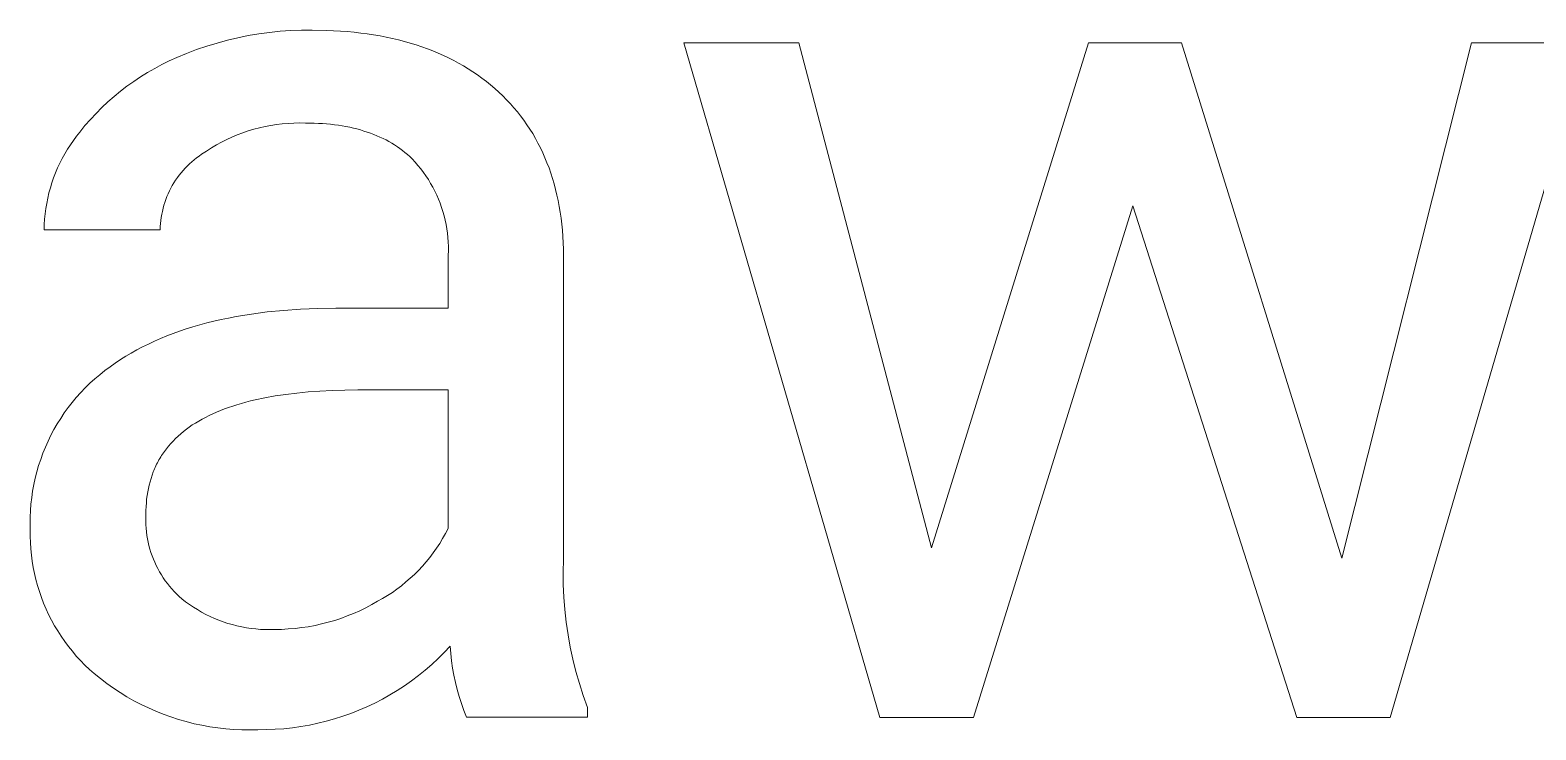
# Model space of a CAD drawing. Header units: millimetres. Extents: x -2163 to 4354, y -841 to 3711.
# Drawn here: x 2844.1 to 2946.4, y -223 to -175.5 of the extents above; entities that cross this region are included whole.
import ezdxf

# ---------------------------------------------------------------- set-up
doc = ezdxf.new("R2010")
doc.units = ezdxf.units.MM
doc.header["$MEASUREMENT"] = 0
doc.layers.add('Domyślny', color=7, linetype='Continuous', true_color=0x000000)

msp = doc.modelspace()

# ---------------------------------------------------------------- linework, layer by layer
at = {"layer": 'Domyślny', "color": 18, "lineweight": 15, "true_color": 0x000000}
for p, q in [((2857.49, -176.16), (2858.2, -175.99)), ((2858.2, -175.99), (2858.91, -175.84)), ((2858.91, -175.84), (2859.63, -175.72)), ((2859.63, -175.72), (2860.35, -175.63)), ((2860.35, -175.63), (2861.07, -175.55)), ((2861.07, -175.55), (2861.8, -175.5)), ((2861.8, -175.5), (2862.53, -175.48)), ((2862.53, -175.48), (2863.25, -175.47)), ((2863.25, -175.47), (2864.23, -175.49)), ((2864.23, -175.49), (2865.18, -175.54)), ((2865.18, -175.54), (2865.64, -175.57)), ((2865.64, -175.57), (2866.1, -175.61)), ((2866.1, -175.61), (2866.55, -175.67)), ((2866.55, -175.67), (2867, -175.72)), ((2867, -175.72), (2867.43, -175.79)), ((2867.43, -175.79), (2867.87, -175.87)), ((2867.87, -175.87), (2868.29, -175.95)), ((2868.29, -175.95), (2868.71, -176.04)), ((2854.72, -177.06), (2855.4, -176.8)), ((2855.4, -176.8), (2856.09, -176.56)), ((2856.09, -176.56), (2856.79, -176.35)), ((2856.79, -176.35), (2857.49, -176.16)), ((2868.71, -176.04), (2869.12, -176.14)), ((2869.12, -176.14), (2869.52, -176.24)), ((2869.52, -176.24), (2869.92, -176.35)), ((2869.92, -176.35), (2870.31, -176.47)), ((2870.31, -176.47), (2870.7, -176.6)), ((2870.7, -176.6), (2871.08, -176.74)), ((2871.08, -176.74), (2871.45, -176.88)), ((2871.45, -176.88), (2871.81, -177.03)), ((2871.81, -177.03), (2872.17, -177.19)), ((2901.83, -222.18), (2888.51, -176.33)), ((2888.51, -176.33), (2896.32, -176.33)), ((2896.32, -176.33), (2905.35, -210.66)), ((2905.35, -210.66), (2916.02, -176.33)), ((2916.02, -176.33), (2922.34, -176.33)), ((2922.34, -176.33), (2933.23, -211.37)), ((2933.23, -211.37), (2942.04, -176.33)), ((2949.9, -176.33), (2936.53, -222.18)), ((2942.04, -176.33), (2949.9, -176.33)), ((2852.55, -178.08), (2853.04, -177.82)), ((2853.04, -177.82), (2853.54, -177.57)), ((2853.54, -177.57), (2854.05, -177.34)), ((2854.05, -177.34), (2854.72, -177.06)), ((2872.17, -177.19), (2872.52, -177.36)), ((2872.52, -177.36), (2872.87, -177.53)), ((2872.87, -177.53), (2873.2, -177.72)), ((2873.2, -177.72), (2873.54, -177.91)), ((2873.54, -177.91), (2873.86, -178.1)), ((2850.66, -179.29), (2851.12, -178.96)), ((2851.12, -178.96), (2851.59, -178.65)), ((2851.59, -178.65), (2852.06, -178.36)), ((2852.06, -178.36), (2852.55, -178.08)), ((2873.86, -178.1), (2874.18, -178.31)), ((2874.18, -178.31), (2874.49, -178.52)), ((2874.49, -178.52), (2874.79, -178.74)), ((2874.79, -178.74), (2875.09, -178.97)), ((2875.09, -178.97), (2875.38, -179.2)), ((2849.37, -180.35), (2849.79, -179.99)), ((2849.79, -179.99), (2850.22, -179.63)), ((2850.22, -179.63), (2850.66, -179.29)), ((2875.38, -179.2), (2875.67, -179.44)), ((2875.67, -179.44), (2875.94, -179.69)), ((2875.94, -179.69), (2876.21, -179.95)), ((2876.21, -179.95), (2876.47, -180.21)), ((2848.18, -181.54), (2848.56, -181.13)), ((2848.56, -181.13), (2848.96, -180.74)), ((2848.96, -180.74), (2849.37, -180.35)), ((2876.47, -180.21), (2876.72, -180.48)), ((2876.72, -180.48), (2876.96, -180.75)), ((2876.96, -180.75), (2877.2, -181.03)), ((2877.2, -181.03), (2877.42, -181.31)), ((2847.46, -182.4), (2847.81, -181.96)), ((2847.81, -181.96), (2848.18, -181.54)), ((2859.67, -182.11), (2859.28, -182.21)), ((2860.05, -182.02), (2859.67, -182.11)), ((2860.44, -181.95), (2860.05, -182.02)), ((2860.83, -181.89), (2860.44, -181.95)), ((2861.22, -181.84), (2860.83, -181.89)), ((2861.61, -181.81), (2861.22, -181.84)), ((2862.01, -181.79), (2861.61, -181.81)), ((2862.4, -181.78), (2862.01, -181.79)), ((2862.8, -181.79), (2862.4, -181.78)), ((2863.38, -181.8), (2862.8, -181.79)), ((2863.67, -181.81), (2863.38, -181.8)), ((2863.95, -181.83), (2863.67, -181.81)), ((2864.23, -181.85), (2863.95, -181.83)), ((2864.5, -181.87), (2864.23, -181.85)), ((2864.77, -181.91), (2864.5, -181.87)), ((2865.03, -181.94), (2864.77, -181.91)), ((2865.29, -181.98), (2865.03, -181.94)), ((2865.55, -182.03), (2865.29, -181.98)), ((2865.8, -182.08), (2865.55, -182.03)), ((2866.05, -182.13), (2865.8, -182.08)), ((2866.29, -182.19), (2866.05, -182.13)), ((2877.42, -181.31), (2877.64, -181.6)), ((2877.64, -181.6), (2877.85, -181.9)), ((2877.85, -181.9), (2878.05, -182.2)), ((2846.82, -183.27), (2847.02, -182.97)), ((2847.02, -182.97), (2847.23, -182.68)), ((2847.23, -182.68), (2847.46, -182.4)), ((2857.09, -183.08), (2856.74, -183.27)), ((2857.44, -182.91), (2857.09, -183.08)), ((2857.8, -182.74), (2857.44, -182.91)), ((2858.16, -182.59), (2857.8, -182.74)), ((2858.53, -182.45), (2858.16, -182.59)), ((2858.91, -182.32), (2858.53, -182.45)), ((2859.28, -182.21), (2858.91, -182.32)), ((2866.53, -182.26), (2866.29, -182.19)), ((2866.76, -182.33), (2866.53, -182.26)), ((2866.99, -182.4), (2866.76, -182.33)), ((2867.22, -182.48), (2866.99, -182.4)), ((2867.44, -182.56), (2867.22, -182.48)), ((2867.65, -182.65), (2867.44, -182.56)), ((2867.86, -182.74), (2867.65, -182.65)), ((2868.07, -182.84), (2867.86, -182.74)), ((2868.27, -182.94), (2868.07, -182.84)), ((2868.47, -183.05), (2868.27, -182.94)), ((2868.66, -183.16), (2868.47, -183.05)), ((2868.85, -183.28), (2868.66, -183.16)), ((2878.05, -182.2), (2878.24, -182.51)), ((2878.24, -182.51), (2878.42, -182.83)), ((2878.42, -182.83), (2878.6, -183.15)), ((2878.6, -183.15), (2878.76, -183.47)), ((2846.1, -184.52), (2846.27, -184.2)), ((2846.27, -184.2), (2846.44, -183.88)), ((2846.44, -183.88), (2846.62, -183.57)), ((2846.62, -183.57), (2846.82, -183.27)), ((2855.4, -184.16), (2855.24, -184.28)), ((2855.57, -184.03), (2855.4, -184.16)), ((2855.74, -183.91), (2855.57, -184.03)), ((2856.07, -183.69), (2855.74, -183.91)), ((2856.4, -183.48), (2856.07, -183.69)), ((2856.74, -183.27), (2856.4, -183.48)), ((2869.04, -183.4), (2868.85, -183.28)), ((2869.21, -183.52), (2869.04, -183.4)), ((2869.39, -183.65), (2869.21, -183.52)), ((2869.56, -183.79), (2869.39, -183.65)), ((2869.73, -183.93), (2869.56, -183.79)), ((2869.89, -184.07), (2869.73, -183.93)), ((2870.05, -184.22), (2869.89, -184.07)), ((2870.25, -184.44), (2870.05, -184.22)), ((2878.76, -183.47), (2878.92, -183.81)), ((2878.92, -183.81), (2879.07, -184.15)), ((2879.07, -184.15), (2879.21, -184.49)), ((2845.68, -185.51), (2845.81, -185.18)), ((2845.81, -185.18), (2845.95, -184.84)), ((2845.95, -184.84), (2846.1, -184.52)), ((2854.34, -185.17), (2854.21, -185.33)), ((2854.48, -185.01), (2854.34, -185.17)), ((2854.62, -184.85), (2854.48, -185.01)), ((2854.77, -184.7), (2854.62, -184.85)), ((2854.92, -184.56), (2854.77, -184.7)), ((2855.07, -184.42), (2854.92, -184.56)), ((2855.24, -184.28), (2855.07, -184.42)), ((2870.44, -184.67), (2870.25, -184.44)), ((2870.63, -184.9), (2870.44, -184.67)), ((2870.81, -185.14), (2870.63, -184.9)), ((2870.98, -185.38), (2870.81, -185.14)), ((2879.21, -184.49), (2879.35, -184.84)), ((2879.35, -184.84), (2879.47, -185.2)), ((2879.47, -185.2), (2879.59, -185.56)), ((2845.36, -186.54), (2845.46, -186.2)), ((2845.46, -186.2), (2845.56, -185.85)), ((2845.56, -185.85), (2845.68, -185.51)), ((2853.64, -186.21), (2853.55, -186.4)), ((2853.74, -186.03), (2853.64, -186.21)), ((2853.85, -185.85), (2853.74, -186.03)), ((2853.97, -185.67), (2853.85, -185.85)), ((2854.09, -185.5), (2853.97, -185.67)), ((2854.21, -185.33), (2854.09, -185.5)), ((2871.15, -185.63), (2870.98, -185.38)), ((2871.3, -185.89), (2871.15, -185.63)), ((2871.45, -186.15), (2871.3, -185.89)), ((2871.59, -186.42), (2871.45, -186.15)), ((2879.59, -185.56), (2879.69, -185.93)), ((2879.69, -185.93), (2879.79, -186.3)), ((2845.15, -187.6), (2845.21, -187.25)), ((2845.21, -187.25), (2845.28, -186.89)), ((2845.28, -186.89), (2845.36, -186.54)), ((2853.23, -187.18), (2853.17, -187.38)), ((2853.3, -186.98), (2853.23, -187.18)), ((2853.38, -186.79), (2853.3, -186.98)), ((2853.46, -186.59), (2853.38, -186.79)), ((2853.55, -186.4), (2853.46, -186.59)), ((2871.72, -186.69), (2871.59, -186.42)), ((2871.83, -186.96), (2871.72, -186.69)), ((2871.94, -187.24), (2871.83, -186.96)), ((2872.04, -187.53), (2871.94, -187.24)), ((2879.79, -186.3), (2879.89, -186.68)), ((2879.89, -186.68), (2879.97, -187.06)), ((2879.97, -187.06), (2880.04, -187.46)), ((2845.06, -188.32), (2845.1, -187.96)), ((2845.1, -187.96), (2845.15, -187.6)), ((2852.99, -188.2), (2852.96, -188.41)), ((2853.03, -187.99), (2852.99, -188.2)), ((2853.07, -187.79), (2853.03, -187.99)), ((2853.12, -187.58), (2853.07, -187.79)), ((2853.17, -187.38), (2853.12, -187.58)), ((2872.14, -187.81), (2872.04, -187.53)), ((2872.22, -188.1), (2872.14, -187.81)), ((2872.29, -188.39), (2872.22, -188.1)), ((2880.04, -187.46), (2880.11, -187.85)), ((2880.11, -187.85), (2880.17, -188.26)), ((2880.17, -188.26), (2880.22, -188.66)), ((2919.04, -187.42), (2908.19, -222.18)), ((2930.17, -222.18), (2919.04, -187.42)), ((2845.03, -189.04), (2845.04, -188.68)), ((2852.92, -189.04), (2845.03, -189.04)), ((2845.04, -188.68), (2845.06, -188.32)), ((2852.93, -188.83), (2852.92, -189.04)), ((2852.94, -188.62), (2852.93, -188.83)), ((2852.96, -188.41), (2852.94, -188.62)), ((2872.35, -188.68), (2872.29, -188.39)), ((2872.4, -188.98), (2872.35, -188.68)), ((2872.44, -189.28), (2872.4, -188.98)), ((2872.47, -189.57), (2872.44, -189.28)), ((2880.22, -188.66), (2880.26, -189.08)), ((2880.26, -189.08), (2880.29, -189.5)), ((2872.49, -189.87), (2872.47, -189.57)), ((2872.51, -190.17), (2872.49, -189.87)), ((2872.51, -190.47), (2872.51, -190.17)), ((2880.29, -189.5), (2880.31, -189.93)), ((2880.31, -189.93), (2880.33, -190.36)), ((2880.33, -190.36), (2880.33, -211.45)), ((2872.5, -190.77), (2872.51, -190.47)), ((2872.5, -194.37), (2872.5, -190.77)), ((2861.31, -194.52), (2862.46, -194.44)), ((2862.46, -194.44), (2863.64, -194.39)), ((2863.64, -194.39), (2864.86, -194.37)), ((2864.86, -194.37), (2872.5, -194.37)), ((2855.61, -195.5), (2856.09, -195.37)), ((2856.09, -195.37), (2856.57, -195.25)), ((2856.57, -195.25), (2857.07, -195.14)), ((2857.07, -195.14), (2857.57, -195.04)), ((2857.57, -195.04), (2858.08, -194.94)), ((2858.08, -194.94), (2859.12, -194.77)), ((2859.12, -194.77), (2860.2, -194.63)), ((2860.2, -194.63), (2861.31, -194.52)), ((2852.53, -196.62), (2852.94, -196.43)), ((2852.94, -196.43), (2853.37, -196.26)), ((2853.37, -196.26), (2853.8, -196.09)), ((2853.8, -196.09), (2854.24, -195.93)), ((2854.24, -195.93), (2854.69, -195.78)), ((2854.69, -195.78), (2855.15, -195.64)), ((2855.15, -195.64), (2855.61, -195.5)), ((2850.58, -197.64), (2850.95, -197.42)), ((2850.95, -197.42), (2851.33, -197.21)), ((2851.33, -197.21), (2851.72, -197)), ((2851.72, -197), (2852.12, -196.81)), ((2852.12, -196.81), (2852.53, -196.62)), ((2849.16, -198.61), (2849.52, -198.35)), ((2849.52, -198.35), (2849.86, -198.1)), ((2849.86, -198.1), (2850.22, -197.87)), ((2850.22, -197.87), (2850.58, -197.64)), ((2847.83, -199.78), (2848.14, -199.47)), ((2848.14, -199.47), (2848.47, -199.17)), ((2848.47, -199.17), (2848.81, -198.89)), ((2848.81, -198.89), (2849.16, -198.61)), ((2846.94, -200.78), (2847.22, -200.44)), ((2847.22, -200.44), (2847.52, -200.1)), ((2847.52, -200.1), (2847.83, -199.78)), ((2860.04, -200.46), (2859.38, -200.6)), ((2860.73, -200.33), (2860.04, -200.46)), ((2861.45, -200.23), (2860.73, -200.33)), ((2862.2, -200.14), (2861.45, -200.23)), ((2862.97, -200.06), (2862.2, -200.14)), ((2863.77, -200), (2862.97, -200.06)), ((2864.61, -199.96), (2863.77, -200)), ((2865.47, -199.94), (2864.61, -199.96)), ((2866.36, -199.93), (2865.47, -199.94)), ((2872.5, -199.93), (2866.36, -199.93)), ((2872.5, -209.35), (2872.5, -199.93)), ((2846.16, -201.86), (2846.4, -201.49)), ((2846.4, -201.49), (2846.67, -201.13)), ((2846.67, -201.13), (2846.94, -200.78)), ((2856.49, -201.55), (2856.24, -201.66)), ((2856.75, -201.43), (2856.49, -201.55)), ((2857.01, -201.32), (2856.75, -201.43)), ((2857.29, -201.22), (2857.01, -201.32)), ((2857.56, -201.12), (2857.29, -201.22)), ((2857.85, -201.02), (2857.56, -201.12)), ((2858.14, -200.93), (2857.85, -201.02)), ((2858.44, -200.84), (2858.14, -200.93)), ((2858.74, -200.75), (2858.44, -200.84)), ((2859.06, -200.67), (2858.74, -200.75)), ((2859.38, -200.6), (2859.06, -200.67)), ((2845.49, -203.01), (2845.7, -202.62)), ((2845.7, -202.62), (2845.92, -202.23)), ((2845.92, -202.23), (2846.16, -201.86)), ((2854.7, -202.6), (2854.5, -202.75)), ((2854.9, -202.46), (2854.7, -202.6)), ((2855.1, -202.31), (2854.9, -202.46)), ((2855.32, -202.18), (2855.1, -202.31)), ((2855.54, -202.04), (2855.32, -202.18)), ((2855.77, -201.91), (2855.54, -202.04)), ((2856, -201.79), (2855.77, -201.91)), ((2856.24, -201.66), (2856, -201.79)), ((2845.12, -203.82), (2845.3, -203.41)), ((2845.3, -203.41), (2845.49, -203.01)), ((2853.64, -203.57), (2853.49, -203.74)), ((2853.8, -203.4), (2853.64, -203.57)), ((2853.97, -203.23), (2853.8, -203.4)), ((2854.14, -203.07), (2853.97, -203.23)), ((2854.32, -202.91), (2854.14, -203.07)), ((2854.5, -202.75), (2854.32, -202.91)), ((2844.66, -205.07), (2844.8, -204.65)), ((2844.8, -204.65), (2844.95, -204.23)), ((2844.95, -204.23), (2845.12, -203.82)), ((2852.84, -204.68), (2852.79, -204.78)), ((2852.9, -204.58), (2852.84, -204.68)), ((2852.96, -204.48), (2852.9, -204.58)), ((2853.02, -204.39), (2852.96, -204.48)), ((2853.08, -204.29), (2853.02, -204.39)), ((2853.15, -204.2), (2853.08, -204.29)), ((2853.21, -204.11), (2853.15, -204.2)), ((2853.28, -204.01), (2853.21, -204.11)), ((2853.35, -203.92), (2853.28, -204.01)), ((2853.42, -203.83), (2853.35, -203.92)), ((2853.49, -203.74), (2853.42, -203.83)), ((2844.42, -205.93), (2844.53, -205.5)), ((2844.53, -205.5), (2844.66, -205.07)), ((2852.45, -205.5), (2852.37, -205.72)), ((2852.49, -205.4), (2852.45, -205.5)), ((2852.54, -205.29), (2852.49, -205.4)), ((2852.59, -205.19), (2852.54, -205.29)), ((2852.63, -205.08), (2852.59, -205.19)), ((2852.68, -204.98), (2852.63, -205.08)), ((2852.74, -204.88), (2852.68, -204.98)), ((2852.79, -204.78), (2852.74, -204.88)), ((2844.25, -206.8), (2844.33, -206.36)), ((2844.33, -206.36), (2844.42, -205.93)), ((2852.12, -206.63), (2852.07, -206.86)), ((2852.17, -206.39), (2852.12, -206.63)), ((2852.23, -206.17), (2852.17, -206.39)), ((2852.3, -205.94), (2852.23, -206.17)), ((2852.37, -205.72), (2852.3, -205.94)), ((2844.1, -208.12), (2844.14, -207.68)), ((2844.14, -207.68), (2844.19, -207.24)), ((2844.19, -207.24), (2844.25, -206.8)), ((2851.98, -207.6), (2851.96, -207.85)), ((2852, -207.35), (2851.98, -207.6)), ((2852.03, -207.1), (2852, -207.35)), ((2852.07, -206.86), (2852.03, -207.1)), ((2844.08, -208.57), (2844.1, -208.12)), ((2844.08, -209.01), (2844.08, -208.57)), ((2851.95, -208.37), (2851.94, -208.61)), ((2851.94, -208.61), (2851.94, -208.85)), ((2851.96, -207.85), (2851.95, -208.11)), ((2851.95, -208.11), (2851.95, -208.37)), ((2844.09, -209.46), (2844.08, -209.01)), ((2844.09, -209.88), (2844.09, -209.46)), ((2851.94, -208.85), (2851.94, -209.09)), ((2851.94, -209.09), (2851.96, -209.33)), ((2851.96, -209.33), (2851.98, -209.57)), ((2851.98, -209.57), (2852.01, -209.81)), ((2852.01, -209.81), (2852.05, -210.04)), ((2872.12, -210.03), (2872.32, -209.69)), ((2872.32, -209.69), (2872.5, -209.35)), ((2844.1, -210.3), (2844.09, -209.88)), ((2844.13, -210.73), (2844.1, -210.3)), ((2844.17, -211.15), (2844.13, -210.73)), ((2852.05, -210.04), (2852.1, -210.28)), ((2852.1, -210.28), (2852.16, -210.51)), ((2852.16, -210.51), (2852.22, -210.74)), ((2852.22, -210.74), (2852.29, -210.97)), ((2871.48, -211), (2871.71, -210.68)), ((2871.71, -210.68), (2871.92, -210.36)), ((2871.92, -210.36), (2872.12, -210.03)), ((2844.22, -211.57), (2844.17, -211.15)), ((2844.29, -211.99), (2844.22, -211.57)), ((2852.29, -210.97), (2852.37, -211.2)), ((2852.37, -211.2), (2852.46, -211.42)), ((2852.46, -211.42), (2852.55, -211.64)), ((2852.55, -211.64), (2852.65, -211.86)), ((2870.74, -211.9), (2871, -211.61)), ((2871, -211.61), (2871.25, -211.31)), ((2871.25, -211.31), (2871.48, -211)), ((2880.33, -211.45), (2880.31, -212.31)), ((2844.37, -212.4), (2844.29, -211.99)), ((2844.47, -212.82), (2844.37, -212.4)), ((2844.58, -213.22), (2844.47, -212.82)), ((2852.65, -211.86), (2852.76, -212.07)), ((2852.76, -212.07), (2852.88, -212.28)), ((2852.88, -212.28), (2853, -212.49)), ((2853, -212.49), (2853.13, -212.69)), ((2853.13, -212.69), (2853.27, -212.89)), ((2869.62, -212.98), (2869.92, -212.73)), ((2869.92, -212.73), (2870.2, -212.46)), ((2870.2, -212.46), (2870.48, -212.19)), ((2870.48, -212.19), (2870.74, -211.9)), ((2880.31, -212.31), (2880.32, -213.16)), ((2844.71, -213.63), (2844.58, -213.22)), ((2844.85, -214.03), (2844.71, -213.63)), ((2853.27, -212.89), (2853.41, -213.08)), ((2853.41, -213.08), (2853.56, -213.27)), ((2853.56, -213.27), (2853.72, -213.45)), ((2853.72, -213.45), (2853.88, -213.63)), ((2853.88, -213.63), (2854.05, -213.8)), ((2854.05, -213.8), (2854.22, -213.96)), ((2868.37, -213.9), (2868.7, -213.69)), ((2868.7, -213.69), (2869.01, -213.46)), ((2869.01, -213.46), (2869.32, -213.23)), ((2869.32, -213.23), (2869.62, -212.98)), ((2880.32, -213.16), (2880.36, -214.01)), ((2845, -214.43), (2844.85, -214.03)), ((2845.17, -214.82), (2845, -214.43)), ((2845.34, -215.2), (2845.17, -214.82)), ((2854.22, -213.96), (2854.4, -214.12)), ((2854.4, -214.12), (2854.65, -214.32)), ((2854.65, -214.32), (2854.92, -214.51)), ((2854.92, -214.51), (2855.18, -214.69)), ((2855.18, -214.69), (2855.46, -214.86)), ((2855.46, -214.86), (2855.74, -215.03)), ((2866.49, -214.93), (2866.9, -214.74)), ((2866.9, -214.74), (2867.3, -214.52)), ((2867.3, -214.52), (2867.7, -214.29)), ((2867.7, -214.29), (2868.04, -214.1)), ((2868.04, -214.1), (2868.37, -213.9)), ((2880.36, -214.01), (2880.42, -214.86)), ((2880.42, -214.86), (2880.52, -215.71)), ((2845.54, -215.58), (2845.34, -215.2)), ((2845.74, -215.95), (2845.54, -215.58)), ((2855.74, -215.03), (2856.02, -215.18)), ((2856.02, -215.18), (2856.31, -215.32)), ((2856.31, -215.32), (2856.61, -215.45)), ((2856.61, -215.45), (2856.91, -215.58)), ((2856.91, -215.58), (2857.21, -215.69)), ((2857.21, -215.69), (2857.52, -215.79)), ((2857.52, -215.79), (2857.83, -215.88)), ((2857.83, -215.88), (2858.14, -215.96)), ((2862.99, -216.02), (2863.45, -215.93)), ((2863.45, -215.93), (2863.89, -215.83)), ((2863.89, -215.83), (2864.34, -215.72)), ((2864.34, -215.72), (2864.78, -215.59)), ((2864.78, -215.59), (2865.21, -215.45)), ((2865.21, -215.45), (2865.64, -215.29)), ((2865.64, -215.29), (2866.07, -215.12)), ((2866.07, -215.12), (2866.49, -214.93)), ((2880.52, -215.71), (2880.64, -216.56)), ((2845.96, -216.31), (2845.74, -215.95)), ((2846.19, -216.67), (2845.96, -216.31)), ((2846.43, -217.02), (2846.19, -216.67)), ((2858.14, -215.96), (2858.46, -216.03)), ((2858.46, -216.03), (2858.78, -216.09)), ((2858.78, -216.09), (2859.1, -216.13)), ((2859.1, -216.13), (2859.42, -216.17)), ((2859.42, -216.17), (2859.74, -216.2)), ((2859.74, -216.2), (2860.07, -216.21)), ((2860.07, -216.21), (2860.39, -216.21)), ((2860.39, -216.21), (2860.71, -216.2)), ((2860.71, -216.2), (2861.17, -216.2)), ((2861.17, -216.2), (2861.63, -216.17)), ((2861.63, -216.17), (2862.09, -216.14)), ((2862.09, -216.14), (2862.54, -216.08)), ((2862.54, -216.08), (2862.99, -216.02)), ((2880.64, -216.56), (2880.79, -217.4)), ((2846.68, -217.36), (2846.43, -217.02)), ((2846.95, -217.69), (2846.68, -217.36)), ((2847.22, -218.01), (2846.95, -217.69)), ((2872.22, -217.78), (2871.81, -218.19)), ((2872.63, -217.35), (2872.22, -217.78)), ((2872.67, -217.85), (2872.63, -217.35)), ((2872.73, -218.34), (2872.67, -217.85)), ((2880.79, -217.4), (2880.97, -218.23)), ((2847.51, -218.32), (2847.22, -218.01)), ((2847.81, -218.63), (2847.51, -218.32)), ((2848.11, -218.92), (2847.81, -218.63)), ((2848.43, -219.2), (2848.11, -218.92)), ((2870.93, -218.97), (2870.47, -219.34)), ((2871.38, -218.59), (2870.93, -218.97)), ((2871.81, -218.19), (2871.38, -218.59)), ((2872.8, -218.83), (2872.73, -218.34)), ((2872.89, -219.32), (2872.8, -218.83)), ((2880.97, -218.23), (2881.17, -219.06)), ((2848.86, -219.54), (2848.43, -219.2)), ((2849.29, -219.88), (2848.86, -219.54)), ((2849.74, -220.19), (2849.29, -219.88)), ((2869.52, -220.03), (2869.03, -220.35)), ((2870, -219.69), (2869.52, -220.03)), ((2870.47, -219.34), (2870, -219.69)), ((2872.99, -219.81), (2872.89, -219.32)), ((2873.11, -220.29), (2872.99, -219.81)), ((2881.17, -219.06), (2881.41, -219.88)), ((2881.41, -219.88), (2881.67, -220.7)), ((2850.19, -220.49), (2849.74, -220.19)), ((2850.66, -220.78), (2850.19, -220.49)), ((2851.14, -221.05), (2850.66, -220.78)), ((2851.62, -221.3), (2851.14, -221.05)), ((2868.02, -220.94), (2867.5, -221.21)), ((2868.53, -220.65), (2868.02, -220.94)), ((2869.03, -220.35), (2868.53, -220.65)), ((2873.24, -220.77), (2873.11, -220.29)), ((2873.39, -221.24), (2873.24, -220.77)), ((2881.67, -220.7), (2881.96, -221.5)), ((2852.12, -221.54), (2851.62, -221.3)), ((2852.62, -221.76), (2852.12, -221.54)), ((2853.13, -221.97), (2852.62, -221.76)), ((2853.64, -222.15), (2853.13, -221.97)), ((2865.88, -221.91), (2865.33, -222.1)), ((2866.43, -221.69), (2865.88, -221.91)), ((2866.97, -221.46), (2866.43, -221.69)), ((2867.5, -221.21), (2866.97, -221.46)), ((2873.56, -221.71), (2873.39, -221.24)), ((2873.73, -222.17), (2873.56, -221.71)), ((2881.96, -221.5), (2881.96, -222.17)), ((2854.16, -222.32), (2853.64, -222.15)), ((2854.69, -222.47), (2854.16, -222.32)), ((2855.22, -222.61), (2854.69, -222.47)), ((2855.75, -222.72), (2855.22, -222.61)), ((2856.29, -222.82), (2855.75, -222.72)), ((2856.83, -222.9), (2856.29, -222.82)), ((2857.38, -222.96), (2856.83, -222.9)), ((2857.92, -223), (2857.38, -222.96)), ((2858.47, -223.03), (2857.92, -223)), ((2859.02, -223.03), (2858.47, -223.03)), ((2859.56, -223.02), (2859.02, -223.03)), ((2860.15, -223.01), (2859.56, -223.02)), ((2860.74, -222.99), (2860.15, -223.01)), ((2861.32, -222.95), (2860.74, -222.99)), ((2861.91, -222.89), (2861.32, -222.95)), ((2862.49, -222.8), (2861.91, -222.89)), ((2863.06, -222.7), (2862.49, -222.8)), ((2863.64, -222.58), (2863.06, -222.7)), ((2864.21, -222.44), (2863.64, -222.58)), ((2864.77, -222.28), (2864.21, -222.44)), ((2865.33, -222.1), (2864.77, -222.28)), ((2881.96, -222.17), (2873.73, -222.17)), ((2908.19, -222.18), (2901.83, -222.18)), ((2936.53, -222.18), (2930.17, -222.18))]:
    msp.add_line(p, q, dxfattribs=at)

doc.saveas('drawing.dxf')
